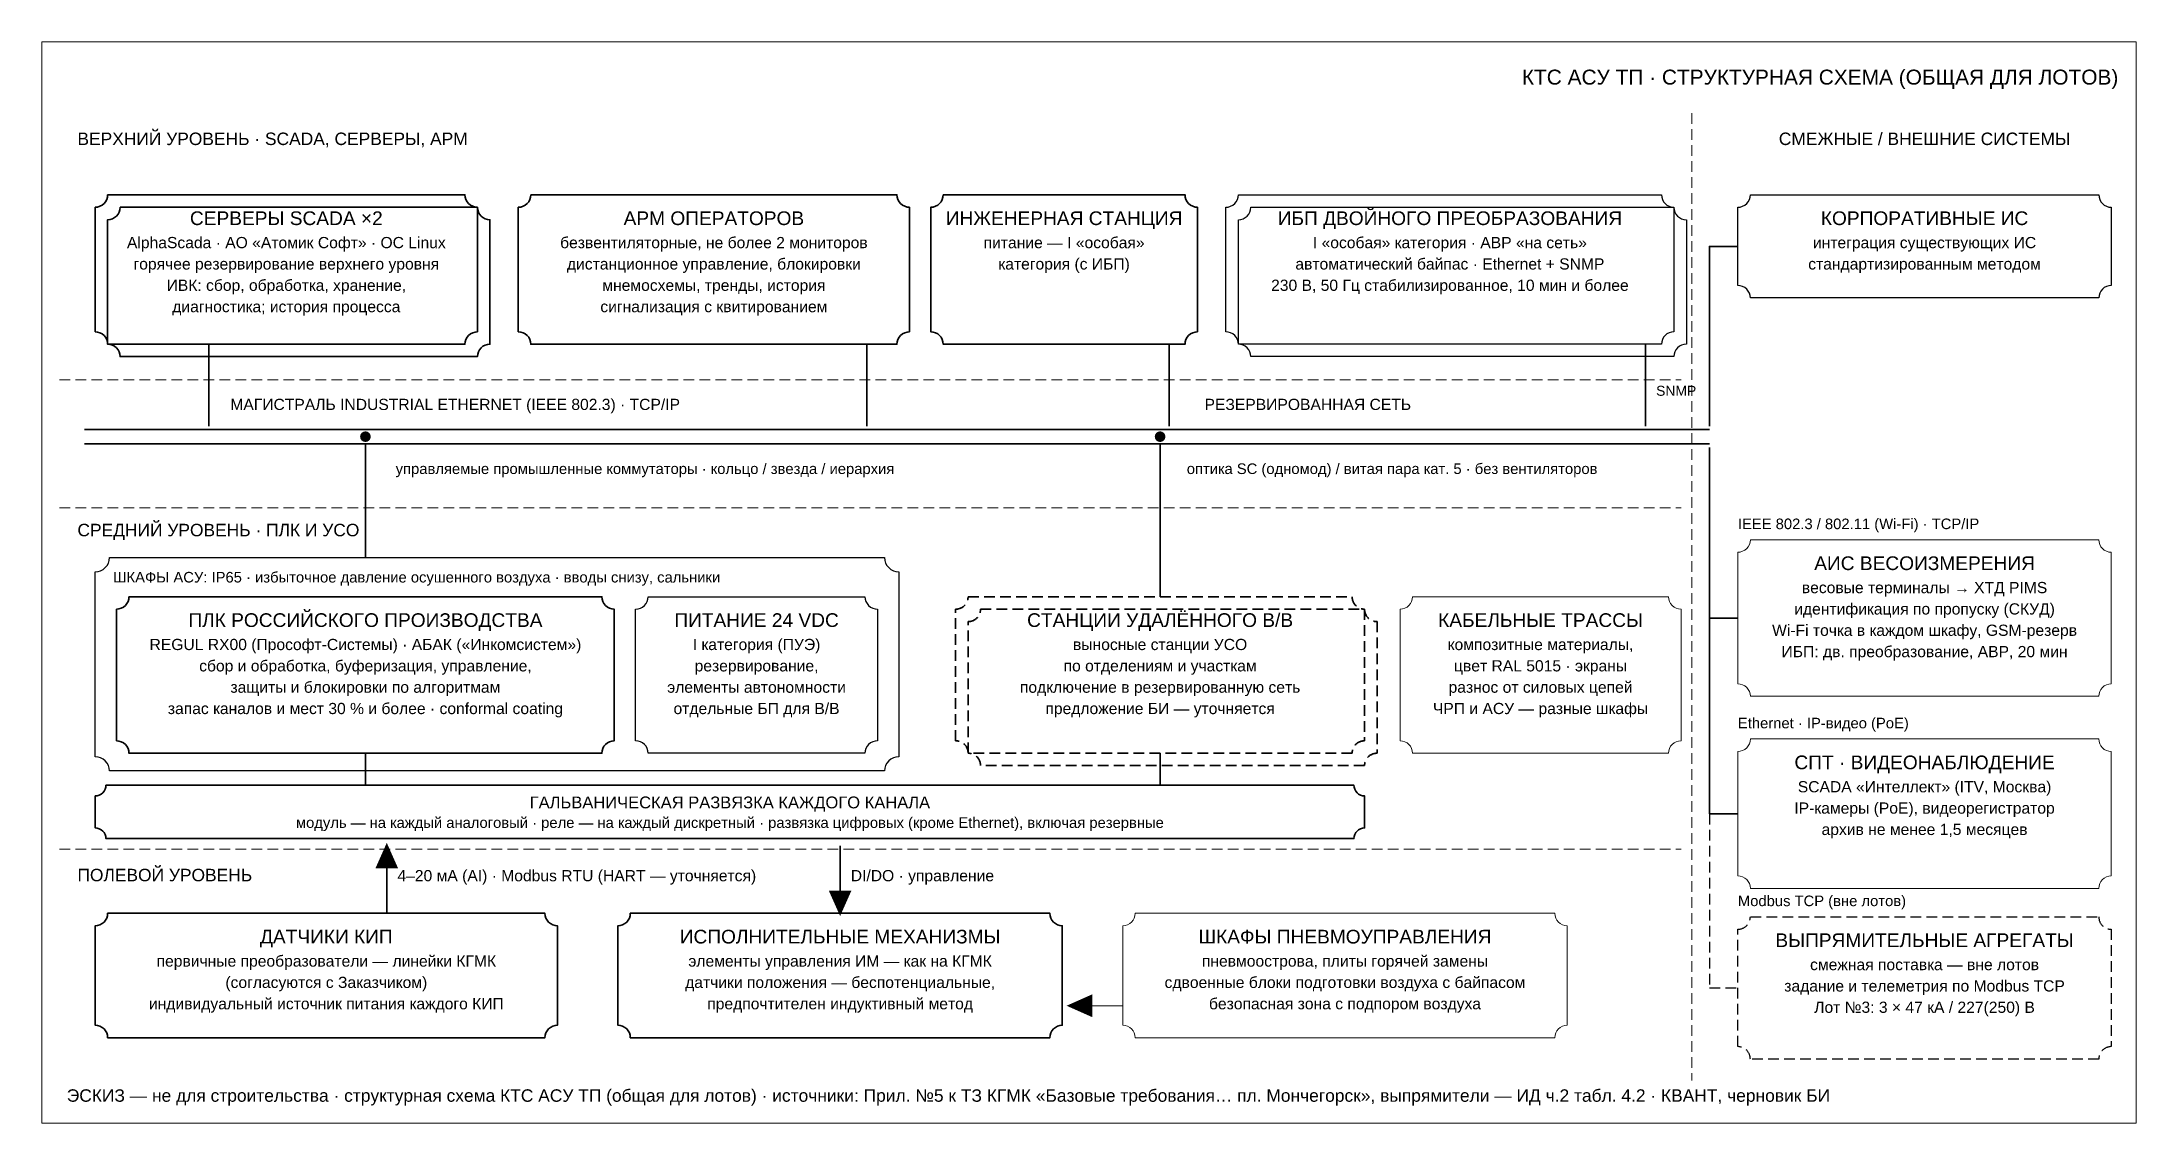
# Model space of a CAD drawing. Header units: millimetres. Extents: x 6 to 1184, y 6 to 614.
import ezdxf
from ezdxf.enums import TextEntityAlignment as Align

# ---------------------------------------------------------------- set-up
doc = ezdxf.new("R2010")
doc.units = ezdxf.units.MM
doc.linetypes.add('DASHED', pattern=[9, 6, -3])
for name, color, linetype, lineweight in [('DIM', 8, 'Continuous', 13), ('OUTLINE', 7, 'Continuous', 25), ('TEXT_RU', 7, 'Continuous', 25)]:
    doc.layers.add(name, color=color, linetype=linetype, lineweight=lineweight)
for name, color, linetype, lineweight, true_color in [('DUST', 6, 'Continuous', 35, 0xa34e9e), ('ELECTRIC', 2, 'Continuous', 30, 0xfab219), ('LIQUID', 5, 'Continuous', 35, 0x2a78d6)]:
    doc.layers.add(name, color=color, linetype=linetype, lineweight=lineweight, true_color=true_color)
doc.styles.add('TXTRU', font='arial.ttf')

msp = doc.modelspace()

# ---------------------------------------------------------------- hatches: boundary and pattern name
at = {"layer": 'LIQUID'}
h = msp.add_hatch(color=7, dxfattribs=at)
edge = h.paths.add_edge_path()
edge.add_arc((188, 392), 3, 0, 360)
h = msp.add_hatch(color=7, dxfattribs=at)
edge = h.paths.add_edge_path()
edge.add_arc((635, 392), 3, 0, 360)

# ---------------------------------------------------------------- linework, layer by layer
at = {"layer": 'DIM', "linetype": 'DASHED', "true_color": 0xe7e7e7}
for p, q in [((934, 574), (934, 30)), ((16, 424), (928, 424)), ((16, 352), (928, 352)), ((16, 160), (928, 160))]:
    msp.add_line(p, q, dxfattribs=at)
at = {"layer": 'DIM'}
msp.add_line((614, 72), (584, 72), dxfattribs=at)
at = {"layer": 'DIM', "true_color": 0xe7e7e7}
msp.add_lwpolyline([(6, 614), (1184, 614), (1184, 6), (6, 6)], close=True, dxfattribs=at)
at = {"layer": 'DIM'}
for points in [[(967, 334), (1163, 334, 0.414214), (1170, 327), (1170, 253, 0.414214), (1163, 246), (967, 246, 0.414214), (960, 253), (960, 327, 0.414214)], [(777, 302), (921, 302, 0.414214), (928, 295), (928, 221, 0.414214), (921, 214), (777, 214, 0.414214), (770, 221), (770, 295, 0.414214)], [(967, 222), (1163, 222, 0.414214), (1170, 215), (1170, 145, 0.414214), (1163, 138), (967, 138, 0.414214), (960, 145), (960, 215, 0.414214)], [(621, 124), (857, 124, 0.414214), (864, 117), (864, 61, 0.414214), (857, 54), (621, 54, 0.414214), (614, 61), (614, 117, 0.414214)]]:
    msp.add_lwpolyline(points, format="xyb", close=True, dxfattribs=at)
msp.add_solid([(596.8, 65.6), (582.4, 72), (596.8, 78.4)], dxfattribs=at)
at = {"layer": 'DUST'}
for p, q in [((188, 214), (188, 196)), ((635, 214), (635, 196)), ((200, 124), (200, 162)), ((455, 162), (455, 124))]:
    msp.add_line(p, q, dxfattribs=at)
msp.add_lwpolyline([(42, 196), (744, 196, 0.414214), (750, 190), (750, 172, 0.414214), (744, 166), (42, 166, 0.414214), (36, 172), (36, 190, 0.414214)], format="xyb", close=True, dxfattribs=at)
for points in [[(193.6, 149.2), (200, 163.6), (206.4, 149.2)], [(461.4, 136.8), (455, 122.4), (448.6, 136.8)]]:
    msp.add_solid(points, dxfattribs=at)
at = {"layer": 'ELECTRIC'}
for points in [[(679, 528), (917, 528, 0.414214), (924, 521), (924, 451, 0.414214), (917, 444), (679, 444, 0.414214), (672, 451), (672, 521, 0.414214)], [(347, 302), (469, 302, 0.414214), (476, 295), (476, 221, 0.414214), (469, 214), (347, 214, 0.414214), (340, 221), (340, 295, 0.414214)]]:
    msp.add_lwpolyline(points, format="xyb", close=True, dxfattribs=at)
at = {"layer": 'ELECTRIC', "true_color": 0xfddc98}
msp.add_lwpolyline([(686, 521), (924, 521, 0.414214), (931, 514), (931, 444, 0.414214), (924, 437), (686, 437, 0.414214), (679, 444), (679, 514, 0.414214)], format="xyb", close=True, dxfattribs=at)
at = {"layer": 'ELECTRIC', "linetype": 'DASHED'}
msp.add_lwpolyline([(944, 180), (944, 82), (960, 82)], dxfattribs=at)
msp.add_lwpolyline([(967, 122), (1163, 122, 0.414214), (1170, 115), (1170, 49, 0.414214), (1163, 42), (967, 42, 0.414214), (960, 49), (960, 115, 0.414214)], format="xyb", close=True, dxfattribs=at)
at = {"layer": 'LIQUID'}
for p, q in [((100, 444), (100, 398)), ((470, 444), (470, 398)), ((640, 444), (640, 398)), ((908, 444), (908, 398)), ((30, 396), (944, 396)), ((30, 388), (944, 388)), ((188, 388), (188, 324)), ((635, 388), (635, 302)), ((944, 290), (960, 290))]:
    msp.add_line(p, q, dxfattribs=at)
for points in [[(43, 528), (244, 528, 0.414214), (251, 521), (251, 451, 0.414214), (244, 444), (43, 444, 0.414214), (36, 451), (36, 521, 0.414214)], [(281, 528), (487, 528, 0.414214), (494, 521), (494, 451, 0.414214), (487, 444), (281, 444, 0.414214), (274, 451), (274, 521, 0.414214)], [(513, 528), (649, 528, 0.414214), (656, 521), (656, 451, 0.414214), (649, 444), (513, 444, 0.414214), (506, 451), (506, 521, 0.414214)], [(55, 302), (321, 302, 0.414214), (328, 295), (328, 221, 0.414214), (321, 214), (55, 214, 0.414214), (48, 221), (48, 295, 0.414214)], [(43, 124), (289, 124, 0.414214), (296, 117), (296, 61, 0.414214), (289, 54), (43, 54, 0.414214), (36, 61), (36, 117, 0.414214)], [(337, 124), (573, 124, 0.414214), (580, 117), (580, 61, 0.414214), (573, 54), (337, 54, 0.414214), (330, 61), (330, 117, 0.414214)]]:
    msp.add_lwpolyline(points, format="xyb", close=True, dxfattribs=at)
at = {"layer": 'LIQUID', "true_color": 0x9fc2ed}
msp.add_lwpolyline([(50, 521), (251, 521, 0.414214), (258, 514), (258, 444, 0.414214), (251, 437), (50, 437, 0.414214), (43, 444), (43, 514, 0.414214)], format="xyb", close=True, dxfattribs=at)
at = {"layer": 'LIQUID'}
for points in [[(944, 398), (944, 499), (960, 499)], [(944, 386), (944, 180), (960, 180)]]:
    msp.add_lwpolyline(points, dxfattribs=at)
at = {"layer": 'LIQUID', "linetype": 'DASHED'}
msp.add_lwpolyline([(527, 302), (743, 302, 0.414214), (750, 295), (750, 221, 0.414214), (743, 214), (527, 214, 0.414214), (520, 221), (520, 295, 0.414214)], format="xyb", close=True, dxfattribs=at)
at = {"layer": 'LIQUID', "linetype": 'DASHED', "true_color": 0x9fc2ed}
msp.add_lwpolyline([(534, 295), (750, 295, 0.414214), (757, 288), (757, 214, 0.414214), (750, 207), (534, 207, 0.414214), (527, 214), (527, 288, 0.414214)], format="xyb", close=True, dxfattribs=at)
at = {"layer": 'OUTLINE', "true_color": 0x0ca30c}
msp.add_lwpolyline([(967, 528), (1163, 528, 0.414214), (1170, 521), (1170, 477, 0.414214), (1163, 470), (967, 470, 0.414214), (960, 477), (960, 521, 0.414214)], format="xyb", close=True, dxfattribs=at)
at = {"layer": 'OUTLINE'}
msp.add_lwpolyline([(44, 324), (480, 324, 0.414214), (488, 316), (488, 212, 0.414214), (480, 204), (44, 204, 0.414214), (36, 212), (36, 316, 0.414214)], format="xyb", close=True, dxfattribs=at)

# ---------------------------------------------------------------- texts
at = {"layer": 'TEXT_RU', "style": 'TXTRU'}
msp.add_text('КТС АСУ ТП · СТРУКТУРНАЯ СХЕМА (ОБЩАЯ ДЛЯ ЛОТОВ)', height=8.4, dxfattribs=at).set_placement((1174, 590), align=Align.RIGHT)
for s, height, p in [('ВЕРХНИЙ УРОВЕНЬ · SCADA, СЕРВЕРЫ, АРМ', 7, (26, 556)), ('SNMP', 5.6, (914, 415)), ('управляемые промышленные коммутаторы · кольцо / звезда / иерархия', 5.95, (205, 371)), ('оптика SC (одномод) / витая пара кат. 5 · без вентиляторов', 5.95, (650, 371)), ('СРЕДНИЙ УРОВЕНЬ · ПЛК И УСО', 7, (26, 336)), ('ШКАФЫ АСУ: IP65 · избыточное давление осушенного воздуха · вводы снизу, сальники', 5.95, (46, 310)), ('ПОЛЕВОЙ УРОВЕНЬ', 7, (26, 142)), ('ЭСКИЗ — не для строительства · структурная схема КТС АСУ ТП (общая для лотов) · источники: Прил. №5 к ТЗ КГМК «Базовые требования… пл. Мончегорск», выпрямители — ИД ч.2 табл. 4.2 · КВАНТ, черновик БИ', 7, (20, 18))]:
    msp.add_text(s, height=height, dxfattribs=at).set_placement(p)
for s, height, p in [('СМЕЖНЫЕ / ВНЕШНИЕ СИСТЕМЫ', 7, (1065, 556)), ('СЕРВЕРЫ SCADA ×2', 7.7, (143.5, 511)), ('АРМ ОПЕРАТОРОВ', 7.7, (384, 511)), ('ИНЖЕНЕРНАЯ СТАНЦИЯ', 7.7, (581, 511)), ('ИБП ДВОЙНОГО ПРЕОБРАЗОВАНИЯ', 7.7, (798, 511)), ('КОРПОРАТИВНЫЕ ИС', 7.7, (1065, 511)), ('AlphaScada · АО «Атомик Софт» · ОС Linux', 6.3, (143.5, 498)), ('безвентиляторные, не более 2 мониторов', 6.3, (384, 498)), ('питание — I «особая»', 6.3, (581, 498)), ('I «особая» категория · АВР «на сеть»', 6.3, (798, 498)), ('интеграция существующих ИС', 6.3, (1065, 498)), ('горячее резервирование верхнего уровня', 6.3, (143.5, 486)), ('дистанционное управление, блокировки', 6.3, (384, 486)), ('категория (с ИБП)', 6.3, (581, 486)), ('автоматический байпас · Ethernet + SNMP', 6.3, (798, 486)), ('стандартизированным методом', 6.3, (1065, 486)), ('ИВК: сбор, обработка, хранение,', 6.3, (143.5, 474)), ('мнемосхемы, тренды, история', 6.3, (384, 474)), ('230 В, 50 Гц стабилизированное, 10 мин и более', 6.3, (798, 474)), ('диагностика; история процесса', 6.3, (143.5, 462)), ('сигнализация с квитированием', 6.3, (384, 462)), ('АИС ВЕСОИЗМЕРЕНИЯ', 7.7, (1065, 317)), ('весовые терминалы → ХТД PIMS', 6.3, (1065, 304)), ('ПЛК РОССИЙСКОГО ПРОИЗВОДСТВА', 7.7, (188, 285)), ('идентификация по пропуску (СКУД)', 6.3, (1065, 292)), ('ПИТАНИЕ 24 VDC', 7.7, (408, 285)), ('СТАНЦИИ УДАЛЁННОГО В/В', 7.7, (635, 285)), ('КАБЕЛЬНЫЕ ТРАССЫ', 7.7, (849, 285)), ('Wi-Fi точка в каждом шкафу, GSM-резерв', 6.3, (1065, 280)), ('REGUL RX00 (Прософт-Системы) · АБАК («Инкомсистем»)', 6.3, (188, 272)), ('I категория (ПУЭ)', 6.3, (408, 272)), ('выносные станции УСО', 6.3, (635, 272)), ('композитные материалы,', 6.3, (849, 272)), ('ИБП: дв. преобразование, АВР, 20 мин', 6.3, (1065, 268)), ('сбор и обработка, буферизация, управление,', 6.3, (188, 260)), ('резервирование,', 6.3, (408, 260)), ('по отделениям и участкам', 6.3, (635, 260)), ('цвет RAL 5015 · экраны', 6.3, (849, 260)), ('защиты и блокировки по алгоритмам', 6.3, (188, 248)), ('элементы автономности', 6.3, (408, 248)), ('подключение в резервированную сеть', 6.3, (635, 248)), ('разнос от силовых цепей', 6.3, (849, 248)), ('запас каналов и мест 30 % и более · conformal coating', 6.3, (188, 236)), ('отдельные БП для В/В', 6.3, (408, 236)), ('предложение БИ — уточняется', 6.3, (635, 236)), ('ЧРП и АСУ — разные шкафы', 6.3, (849, 236)), ('СПТ · ВИДЕОНАБЛЮДЕНИЕ', 7.7, (1065, 205)), ('SCADA «Интеллект» (ITV, Москва)', 6.3, (1065, 192)), ('модуль — на каждый аналоговый · реле — на каждый дискретный · развязка цифровых (кроме Ethernet), включая резервные', 5.95, (393, 172)), ('IP-камеры (PoE), видеорегистратор', 6.3, (1065, 180)), ('архив не менее 1,5 месяцев', 6.3, (1065, 168)), ('ДАТЧИКИ КИП', 7.7, (166, 107)), ('ИСПОЛНИТЕЛЬНЫЕ МЕХАНИЗМЫ', 7.7, (455, 107)), ('ШКАФЫ ПНЕВМОУПРАВЛЕНИЯ', 7.7, (739, 107)), ('ВЫПРЯМИТЕЛЬНЫЕ АГРЕГАТЫ', 7.7, (1065, 105)), ('первичные преобразователи — линейки КГМК', 6.3, (166, 94)), ('элементы управления ИМ — как на КГМК', 6.3, (455, 94)), ('пневмоострова, плиты горячей замены', 6.3, (739, 94)), ('смежная поставка — вне лотов', 6.3, (1065, 92)), ('(согласуются с Заказчиком)', 6.3, (166, 82)), ('датчики положения — беспотенциальные,', 6.3, (455, 82)), ('сдвоенные блоки подготовки воздуха с байпасом', 6.3, (739, 82)), ('задание и телеметрия по Modbus TCP', 6.3, (1065, 80)), ('индивидуальный источник питания каждого КИП', 6.3, (166, 70)), ('предпочтителен индуктивный метод', 6.3, (455, 70)), ('безопасная зона с подпором воздуха', 6.3, (739, 70)), ('Лот №3: 3 × 47 кА / 227(250) В', 6.3, (1065, 68))]:
    msp.add_text(s, height=height, dxfattribs=at).set_placement(p, align=Align.CENTER)
at = {"layer": 'TEXT_RU', "true_color": 0x2a78d6, "style": 'TXTRU'}
for s, height, p in [('МАГИСТРАЛЬ INDUSTRIAL ETHERNET (IEEE 802.3) · TCP/IP', 6.3, (112, 407)), ('РЕЗЕРВИРОВАННАЯ СЕТЬ', 6.3, (660, 407)), ('IEEE 802.3 / 802.11 (Wi-Fi) · TCP/IP', 5.95, (960, 340)), ('Ethernet · IP-видео (PoE)', 5.95, (960, 228))]:
    msp.add_text(s, height=height, dxfattribs=at).set_placement(p)
at = {"layer": 'TEXT_RU', "true_color": 0xa34e9e, "style": 'TXTRU'}
msp.add_text('ГАЛЬВАНИЧЕСКАЯ РАЗВЯЗКА КАЖДОГО КАНАЛА', height=6.65, dxfattribs=at).set_placement((393, 183), align=Align.CENTER)
for s, p in [('4–20 мА (AI) · Modbus RTU (HART — уточняется)', (206, 142)), ('DI/DO · управление', (461, 142))]:
    msp.add_text(s, height=6.3, dxfattribs=at).set_placement(p)
at = {"layer": 'TEXT_RU', "true_color": 0xfab219, "style": 'TXTRU'}
msp.add_text('Modbus TCP (вне лотов)', height=5.95, dxfattribs=at).set_placement((960, 128))

doc.saveas('drawing.dxf')
